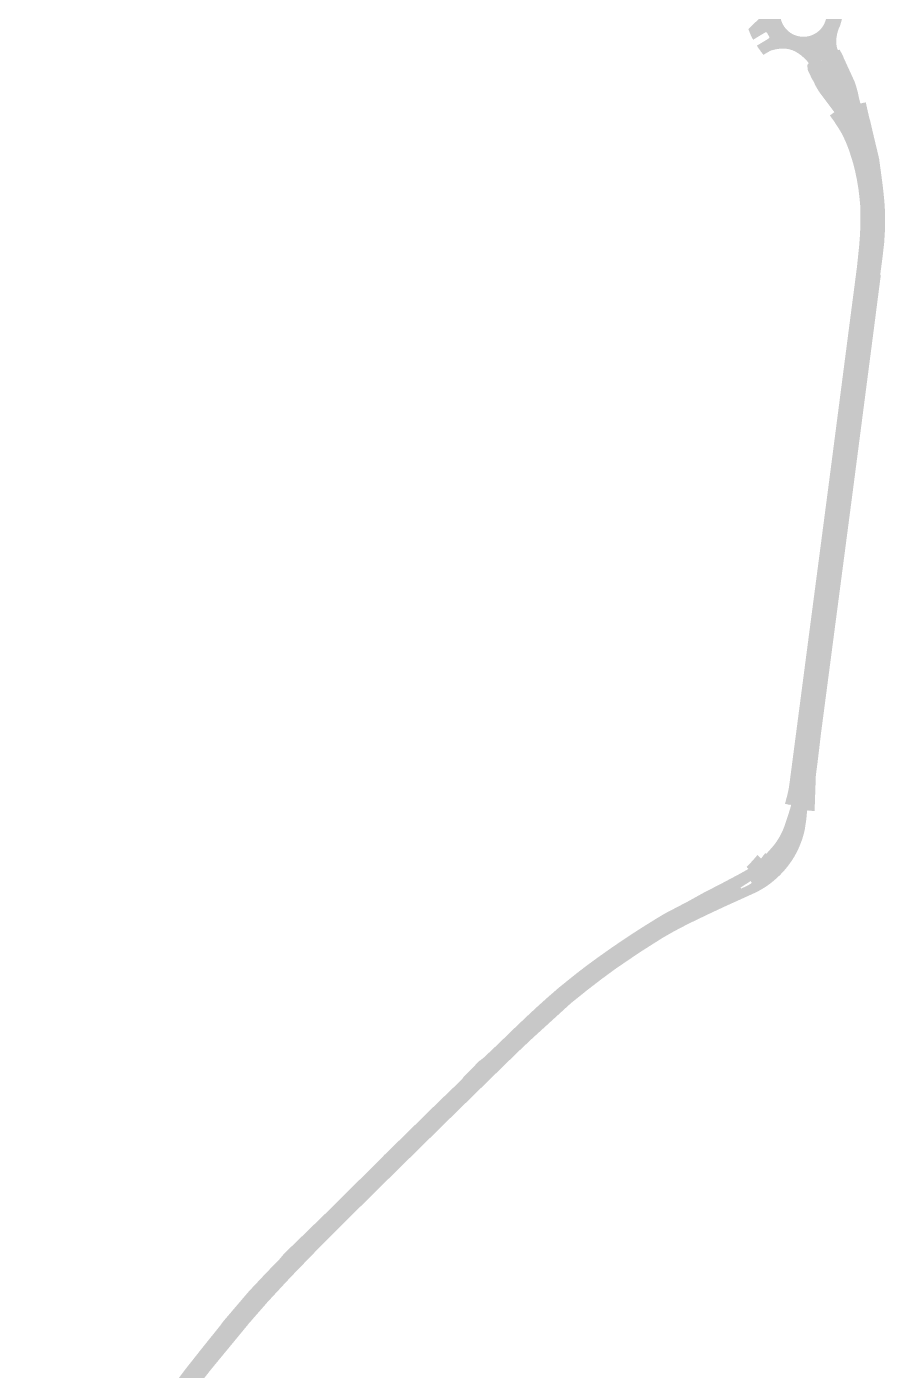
# Model space of a CAD drawing. Header units: inches. Extents: x 96822 to 101067, y 435686 to 441786.
# Drawn here: x 99307.2 to 99620, y 437159.6 to 437649.1 of the extents above; entities that cross this region are included whole.
import ezdxf

# ---------------------------------------------------------------- set-up
doc = ezdxf.new("R2010")
doc.units = ezdxf.units.IN
doc.header["$MEASUREMENT"] = 0

msp = doc.modelspace()

# ---------------------------------------------------------------- hatches: boundary and pattern name
h = msp.add_hatch(color=256)
h.paths.add_polyline_path([(99583.94, 437673.7), (99585.27, 437674.08), (99586.24, 437674.25), (99586.86, 437674.33), (99587.69, 437674.43), (99588.59, 437674.55), (99589.08, 437673.57), (99589.88, 437672.02), (99590.82, 437670.67), (99591.74, 437669.63), (99592.68, 437668.79), (99593.49, 437668.16), (99594.47, 437667.57), (99595.43, 437667.16), (99596.17, 437667), (99597.03, 437666.91), (99597.76, 437666.93), (99598.7, 437666.95), (99599.75, 437667.06), (99600.98, 437667.32), (99602.24, 437667.92), (99602.83, 437668.37), (99603.41, 437667.79), (99604.3, 437666.79), (99604.88, 437666.06), (99605.4, 437665.37), (99605.62, 437665.01), (99603.54, 437663.73), (99602.74, 437663.21), (99602.6, 437663.09), (99602.54, 437662.98), (99602.52, 437662.88), (99602.53, 437662.75), (99602.53, 437662.65), (99602.58, 437662.55), (99603.4, 437661.24), (99603.53, 437661.08), (99603.71, 437661.02), (99603.88, 437661.02), (99604.03, 437661.06), (99606.92, 437662.86), (99607.15, 437662.39), (99607.4, 437661.81), (99607.61, 437661.28), (99607.81, 437660.74), (99607.95, 437660.31), (99608.16, 437659.68), (99608.35, 437658.95), (99608.43, 437658.5), (99608.53, 437658.06), (99608.56, 437657.71), (99608.57, 437657.47), (99608.5, 437657.19), (99608.46, 437657.34), (99608.4, 437657.43), (99608.33, 437657.51), (99608.24, 437657.57), (99608.15, 437657.61), (99608.05, 437657.62), (99607.92, 437657.61), (99607.81, 437657.59), (99607.73, 437657.55), (99607.62, 437657.44), (99607.13, 437656.96), (99606.85, 437656.66), (99606.41, 437656.12), (99606.07, 437655.66), (99605.87, 437655.37), (99605.64, 437655.01), (99605.35, 437654.54), (99605.07, 437653.98), (99604.78, 437653.33), (99604.57, 437652.83), (99604.44, 437652.37), (99604.3, 437651.96), (99604.17, 437651.42), (99604.1, 437651.14), (99604, 437650.8), (99603.88, 437650.39), (99603.54, 437649.35), (99603.16, 437648.49), (99602.97, 437647.95), (99602.76, 437647.27), (99602.55, 437646.54), (99602.47, 437646.08), (99602.34, 437645.35), (99602.25, 437644.21), (99602.25, 437643.2), (99602.32, 437642.53), (99602.44, 437641.77), (99602.6, 437641.09), (99602.64, 437640.99), (99602.73, 437640.85), (99602.83, 437640.78), (99602.97, 437640.72), (99603.11, 437640.7), (99603.23, 437640.72), (99603.37, 437640.79), (99603.45, 437640.87), (99603.51, 437640.94), (99603.5, 437640.75), (99603.39, 437640.57), (99603.29, 437640.38), (99603.08, 437640.11), (99602.77, 437639.79), (99602.52, 437639.54), (99602.36, 437639.4), (99602.26, 437639.3), (99602.02, 437639.11), (99601.9, 437639.03), (99601.61, 437638.81), (99601.19, 437638.54), (99600.8, 437638.28), (99600.5, 437638.1), (99600.27, 437637.96), (99599.98, 437637.8), (99599.48, 437637.54), (99599.25, 437638.04), (99598.56, 437639.46), (99598.07, 437640.5), (99598.02, 437640.58), (99597.95, 437640.65), (99597.88, 437640.71), (99597.79, 437640.76), (99597.71, 437640.78), (99597.62, 437640.79), (99597.53, 437640.78), (99597.46, 437640.76), (99597.4, 437640.73), (99596.54, 437640.34), (99596.02, 437640.1), (99595.94, 437640.04), (99595.88, 437639.99), (99595.83, 437639.93), (99595.8, 437639.86), (99595.78, 437639.78), (99595.77, 437639.69), (99595.77, 437639.61), (99595.79, 437639.53), (99595.82, 437639.46), (99595.9, 437639.29), (99597.22, 437636.44), (99596.67, 437636.21), (99596.01, 437635.99), (99595.44, 437635.82), (99594.68, 437635.63), (99593.91, 437635.46), (99593.29, 437635.36), (99592.62, 437635.29), (99592.12, 437635.26), (99591.91, 437635.25), (99591.63, 437635.37), (99591.73, 437635.37), (99591.8, 437635.39), (99591.88, 437635.43), (99591.96, 437635.48), (99592.02, 437635.55), (99592.08, 437635.63), (99592.11, 437635.73), (99592.13, 437635.83), (99592.13, 437635.93), (99592.1, 437636.02), (99592.08, 437636.08), (99592.03, 437636.15), (99591.94, 437636.26), (99591.72, 437636.53), (99591.42, 437636.87), (99591.06, 437637.25), (99590.66, 437637.64), (99590.32, 437637.95), (99589.96, 437638.27), (99589.56, 437638.62), (99589.16, 437638.93), (99588.48, 437639.41), (99587.88, 437639.79), (99587.22, 437640.17), (99586.52, 437640.48), (99586.07, 437640.66), (99585.6, 437640.8), (99585.19, 437640.91), (99584.71, 437641.01), (99584.24, 437641.09), (99583.67, 437641.16), (99583.01, 437641.19), (99582.35, 437641.19), (99581.77, 437641.15), (99581.03, 437641.06), (99580.45, 437640.98), (99579.78, 437640.84), (99579.01, 437640.64), (99578.58, 437640.54), (99578.19, 437640.37), (99577.28, 437639.85), (99575.66, 437638.92), (99575.26, 437639.47), (99574.8, 437640.03), (99574.43, 437640.63), (99573.63, 437641.7), (99573.3, 437642.28), (99576.31, 437644.07), (99577.69, 437644.94), (99577.83, 437645.07), (99577.88, 437645.24), (99577.85, 437645.43), (99577.78, 437645.6), (99576.95, 437646.99), (99576.85, 437647.09), (99576.73, 437647.13), (99576.63, 437647.15), (99576.52, 437647.14), (99576.42, 437647.12), (99576.33, 437647.08), (99575.32, 437646.48), (99571.96, 437644.43), (99571.54, 437645.16), (99571.24, 437645.77), (99570.82, 437646.71), (99570.43, 437647.72), (99570.22, 437648.31), (99571.28, 437649.35), (99572.55, 437650.67), (99573.11, 437651.03), (99573.83, 437651.78), (99574.57, 437652.67), (99575.28, 437653.65), (99575.77, 437654.71), (99576.28, 437655.93), (99576.69, 437657.09), (99577.05, 437658.46), (99577.35, 437659.42), (99577.92, 437660.53), (99578.46, 437661.64), (99578.78, 437662.58), (99579.08, 437663.95), (99579.21, 437665.08), (99579.16, 437666.04), (99579.16, 437666.9), (99578.77, 437668.74), (99578.23, 437671), (99578.83, 437671.4), (99579.97, 437672.03), (99580.91, 437672.52), (99581.6, 437672.87), (99582.18, 437671.4), (99583.43, 437668.12), (99583.53, 437667.89), (99583.66, 437667.73), (99583.84, 437667.67), (99584.02, 437667.66), (99584.17, 437667.7), (99585.62, 437668.3), (99585.75, 437668.41), (99585.82, 437668.61), (99585.84, 437668.8), (99585.79, 437669), (99584.05, 437673.45), (99583.94, 437673.7)], flags=0)
h.paths.add_polyline_path([(99598.73, 437653.97), (99598.7, 437654.71), (99598.6, 437655.44), (99598.44, 437656.16), (99598.22, 437656.87), (99597.94, 437657.55), (99597.6, 437658.2), (99597.2, 437658.83), (99596.75, 437659.41), (99596.25, 437659.96), (99595.71, 437660.46), (99595.12, 437660.91), (99594.5, 437661.3), (99593.84, 437661.65), (99593.16, 437661.93), (99592.46, 437662.15), (99591.73, 437662.31), (99591, 437662.41), (99590.26, 437662.44), (99589.53, 437662.41), (99588.79, 437662.31), (99588.07, 437662.15), (99587.37, 437661.93), (99586.68, 437661.65), (99586.03, 437661.3), (99585.41, 437660.91), (99584.82, 437660.46), (99584.27, 437659.96), (99583.77, 437659.41), (99583.33, 437658.83), (99582.93, 437658.2), (99582.59, 437657.55), (99582.3, 437656.87), (99582.08, 437656.16), (99581.92, 437655.44), (99581.83, 437654.71), (99581.79, 437653.97), (99581.83, 437653.23), (99581.92, 437652.5), (99582.08, 437651.78), (99582.3, 437651.07), (99582.59, 437650.39), (99582.93, 437649.73), (99583.33, 437649.11), (99583.77, 437648.52), (99584.27, 437647.98), (99584.82, 437647.48), (99585.41, 437647.03), (99586.03, 437646.63), (99586.68, 437646.29), (99587.37, 437646.01), (99588.07, 437645.79), (99588.79, 437645.63), (99589.53, 437645.53), (99590.26, 437645.5), (99591, 437645.53), (99591.73, 437645.63), (99592.46, 437645.79), (99593.16, 437646.01), (99593.84, 437646.29), (99594.5, 437646.63), (99595.12, 437647.03), (99595.71, 437647.48), (99596.25, 437647.98), (99596.75, 437648.52), (99597.2, 437649.11), (99597.6, 437649.73), (99597.94, 437650.39), (99598.22, 437651.07), (99598.44, 437651.78), (99598.6, 437652.5), (99598.7, 437653.23), (99598.73, 437653.97)], flags=0)
for points in [[(99591.63, 437635.36), (99591.93, 437635.25), (99592.17, 437635.26), (99592.4, 437635.27), (99592.64, 437635.29), (99592.87, 437635.31), (99593.11, 437635.34), (99593.34, 437635.37), (99593.58, 437635.41), (99593.81, 437635.44), (99594.04, 437635.49), (99594.27, 437635.54), (99594.51, 437635.59), (99594.74, 437635.64), (99595.06, 437635.72), (99595.37, 437635.81), (99595.69, 437635.9), (99596, 437635.99), (99596.32, 437636.1), (99596.63, 437636.2), (99596.94, 437636.32), (99597.24, 437636.44), (99597.19, 437636.54), (99596.52, 437637.94), (99595.81, 437639.48), (99595.81, 437639.48), (99595.81, 437639.49), (99595.8, 437639.5), (99595.8, 437639.5), (99595.8, 437639.51), (99595.8, 437639.52), (99595.79, 437639.53), (99595.79, 437639.53), (99595.79, 437639.54), (99595.79, 437639.55), (99595.78, 437639.56), (99595.78, 437639.56), (99595.78, 437639.57), (99595.78, 437639.58), (99595.78, 437639.59), (99595.77, 437639.59), (99595.77, 437639.6), (99595.77, 437639.61), (99595.77, 437639.62), (99595.77, 437639.62), (99595.77, 437639.63), (99595.77, 437639.64), (99595.77, 437639.65), (99595.77, 437639.66), (99595.77, 437639.66), (99595.77, 437639.67), (99595.77, 437639.68), (99595.77, 437639.69), (99595.77, 437639.69), (99595.77, 437639.7), (99595.77, 437639.71), (99595.77, 437639.72), (99595.77, 437639.73), (99595.77, 437639.73), (99595.77, 437639.74), (99595.77, 437639.75), (99595.77, 437639.76), (99595.77, 437639.76), (99595.77, 437639.77), (99595.78, 437639.78), (99595.78, 437639.79), (99595.78, 437639.8), (99595.78, 437639.8), (99595.78, 437639.81), (99595.79, 437639.82), (99595.79, 437639.83), (99595.79, 437639.83), (99595.79, 437639.84), (99595.8, 437639.85), (99595.8, 437639.85), (99595.8, 437639.86), (99595.8, 437639.87), (99595.81, 437639.88), (99595.81, 437639.88), (99595.81, 437639.89), (99595.82, 437639.9), (99595.82, 437639.9), (99595.82, 437639.91), (99595.83, 437639.92), (99595.83, 437639.92), (99595.84, 437639.93), (99595.84, 437639.94), (99595.85, 437639.94), (99595.85, 437639.95), (99595.85, 437639.96), (99595.86, 437639.96), (99595.86, 437639.97), (99595.87, 437639.98), (99595.87, 437639.98), (99595.88, 437639.99), (99595.88, 437639.99), (99595.89, 437640), (99595.89, 437640.01), (99595.9, 437640.01), (99595.9, 437640.02), (99595.91, 437640.02), (99595.92, 437640.03), (99595.92, 437640.03), (99595.93, 437640.04), (99595.93, 437640.04), (99595.94, 437640.05), (99595.95, 437640.05), (99595.95, 437640.06), (99595.96, 437640.06), (99595.96, 437640.07), (99595.97, 437640.07), (99595.98, 437640.08), (99595.98, 437640.08), (99595.99, 437640.08), (99596, 437640.09), (99596, 437640.09), (99596.01, 437640.1), (99596.02, 437640.1), (99596.03, 437640.1), (99596.03, 437640.11), (99596.04, 437640.11), (99596.05, 437640.11), (99596.05, 437640.12), (99597.41, 437640.74), (99597.41, 437640.74), (99597.42, 437640.75), (99597.43, 437640.75), (99597.44, 437640.75), (99597.44, 437640.76), (99597.45, 437640.76), (99597.46, 437640.76), (99597.47, 437640.77), (99597.48, 437640.77), (99597.49, 437640.77), (99597.49, 437640.77), (99597.5, 437640.77), (99597.51, 437640.78), (99597.52, 437640.78), (99597.53, 437640.78), (99597.53, 437640.78), (99597.54, 437640.78), (99597.55, 437640.78), (99597.56, 437640.78), (99597.57, 437640.78), (99597.58, 437640.78), (99597.59, 437640.79), (99597.59, 437640.79), (99597.6, 437640.79), (99597.61, 437640.79), (99597.62, 437640.79), (99597.63, 437640.79), (99597.64, 437640.79), (99597.64, 437640.79), (99597.65, 437640.78), (99597.66, 437640.78), (99597.67, 437640.78), (99597.68, 437640.78), (99597.69, 437640.78), (99597.69, 437640.78), (99597.7, 437640.78), (99597.71, 437640.78), (99597.72, 437640.78), (99597.73, 437640.77), (99597.74, 437640.77), (99597.74, 437640.77), (99597.75, 437640.77), (99597.76, 437640.76), (99597.77, 437640.76), (99597.78, 437640.76), (99597.78, 437640.76), (99597.79, 437640.75), (99597.8, 437640.75), (99597.81, 437640.75), (99597.82, 437640.74), (99597.82, 437640.74), (99597.83, 437640.74), (99597.84, 437640.73), (99597.85, 437640.73), (99597.85, 437640.73), (99597.86, 437640.72), (99597.87, 437640.72), (99597.88, 437640.71), (99597.88, 437640.71), (99597.89, 437640.7), (99597.9, 437640.7), (99597.9, 437640.69), (99597.91, 437640.69), (99597.92, 437640.68), (99597.92, 437640.68), (99597.93, 437640.67), (99597.94, 437640.67), (99597.94, 437640.66), (99597.95, 437640.66), (99597.96, 437640.65), (99597.96, 437640.65), (99597.97, 437640.64), (99597.97, 437640.63), (99597.98, 437640.63), (99597.99, 437640.62), (99597.99, 437640.62), (99598, 437640.61), (99598, 437640.6), (99598.01, 437640.6), (99598.01, 437640.59), (99598.02, 437640.58), (99598.02, 437640.58), (99598.03, 437640.57), (99598.03, 437640.56), (99598.04, 437640.56), (99598.04, 437640.55), (99598.05, 437640.54), (99598.05, 437640.53), (99598.06, 437640.53), (99598.06, 437640.52), (99598.06, 437640.51), (99598.07, 437640.5), (99598.9, 437638.75), (99599.45, 437637.62), (99599.48, 437637.55), (99599.73, 437637.67), (99599.97, 437637.8), (99600.21, 437637.93), (99600.45, 437638.07), (99600.68, 437638.21), (99600.92, 437638.36), (99601.14, 437638.51), (99601.37, 437638.67), (99601.48, 437638.73), (99601.58, 437638.8), (99601.69, 437638.87), (99601.79, 437638.94), (99601.89, 437639.02), (99601.99, 437639.09), (99602.09, 437639.17), (99602.19, 437639.25), (99602.28, 437639.33), (99602.38, 437639.41), (99602.47, 437639.5), (99602.56, 437639.58), (99602.65, 437639.67), (99602.74, 437639.76), (99602.88, 437639.9), (99602.92, 437639.95), (99602.97, 437639.99), (99603.01, 437640.04), (99603.06, 437640.1), (99603.1, 437640.15), (99603.14, 437640.2), (99603.18, 437640.25), (99603.22, 437640.31), (99603.26, 437640.36), (99603.3, 437640.42), (99603.34, 437640.47), (99603.38, 437640.53), (99603.41, 437640.59), (99603.44, 437640.64), (99603.48, 437640.7), (99603.51, 437640.76), (99604.79, 437638.3), (99604.73, 437638.28), (99606.88, 437633.59), (99607.72, 437631.77), (99608.46, 437630.14), (99608.97, 437629.02), (99609.29, 437628.09), (99609.58, 437627.1), (99610.11, 437625.17), (99610.52, 437623.2), (99611, 437621.27), (99611.02, 437621.18), (99612.99, 437621.62), (99613.24, 437620.52), (99614.11, 437616.62), (99614.36, 437615.65), (99614.53, 437615.16), (99614.69, 437614.47), (99615.71, 437610.06), (99617.5, 437602.57), (99617.76, 437601.42), (99617.87, 437600.93), (99618.72, 437594.67), (99619.2, 437590.97), (99619.59, 437587.37), (99619.8, 437585.04), (99619.96, 437582.47), (99620.05, 437579.5), (99620.01, 437575.42), (99619.69, 437570.3), (99619.13, 437565.44), (99618.75, 437562.51), (99618.25, 437558.69), (99618.47, 437558.63), (99617.69, 437552.63), (99615.94, 437539.01), (99613.29, 437518.61), (99608.46, 437481.42), (99596.66, 437391.53), (99595.41, 437381), (99594.8, 437376.4), (99594.34, 437363.39), (99592.23, 437363.45), (99591.97, 437363.6), (99591.61, 437363.49), (99591.34, 437360.5), (99590.81, 437356.85), (99590.68, 437356.26), (99590.55, 437355.68), (99590.4, 437355.09), (99590.24, 437354.51), (99590.08, 437353.93), (99589.9, 437353.35), (99589.71, 437352.78), (99589.51, 437352.21), (99589.3, 437351.65), (99589.08, 437351.09), (99588.85, 437350.53), (99588.61, 437349.98), (99588.31, 437349.34), (99588.01, 437348.71), (99587.69, 437348.08), (99587.35, 437347.46), (99587.01, 437346.85), (99586.65, 437346.25), (99586.18, 437345.52), (99585.7, 437344.8), (99585.09, 437343.93), (99583.85, 437342.35), (99583.23, 437341.63), (99582.57, 437340.89), (99581.88, 437340.18), (99581.3, 437339.61), (99580.71, 437339.06), (99580.1, 437338.52), (99579.77, 437338.23), (99579.29, 437337.82), (99578.8, 437337.41), (99578.3, 437337.02), (99577.79, 437336.64), (99577.28, 437336.27), (99576.75, 437335.91), (99576.23, 437335.56), (99575.11, 437334.88), (99574.53, 437334.54), (99573.94, 437334.22), (99573.35, 437333.91), (99572.6, 437333.54), (99571.85, 437333.2), (99571.46, 437333.02), (99569.7, 437336.1), (99570.36, 437336.44), (99571, 437336.8), (99571.44, 437337.14), (99571.03, 437337.85), (99569.34, 437336.74), (99567.19, 437340.53), (99568.88, 437341.48), (99570.19, 437342.22), (99569.57, 437343), (99570.32, 437343.75), (99571.42, 437344.92), (99572.49, 437346.12), (99573.53, 437347.34), (99573.6, 437347.27), (99574.69, 437346.21), (99574.83, 437346.06), (99575.66, 437347.11), (99576.51, 437348.19), (99576.5, 437348.19), (99576.5, 437348.18), (99576.5, 437348.18), (99576.5, 437348.18), (99576.5, 437348.17), (99576.49, 437348.17), (99576.49, 437348.17), (99576.49, 437348.16), (99576.49, 437348.16), (99576.49, 437348.16), (99576.48, 437348.15), (99576.48, 437348.15), (99576.48, 437348.15), (99576.48, 437348.14), (99576.48, 437348.14), (99576.48, 437348.14), (99576.47, 437348.13), (99576.47, 437348.13), (99576.47, 437348.12), (99576.47, 437348.12), (99576.47, 437348.12), (99576.47, 437348.11), (99576.47, 437348.11), (99576.47, 437348.11), (99576.47, 437348.1), (99576.46, 437348.1), (99576.46, 437348.09), (99576.46, 437348.09), (99576.46, 437348.09), (99576.46, 437348.08), (99576.46, 437348.08), (99576.46, 437348.07), (99576.46, 437348.07), (99576.46, 437348.07), (99576.46, 437348.06), (99576.46, 437348.06), (99576.46, 437348.05), (99576.46, 437348.05), (99576.46, 437348.05), (99576.46, 437348.04), (99576.46, 437348.04), (99576.46, 437348.04), (99576.46, 437348.03), (99576.46, 437348.03), (99576.46, 437348.02), (99576.46, 437348.02), (99576.46, 437348.02), (99576.46, 437348.01), (99576.46, 437348.01), (99576.46, 437348), (99576.47, 437348), (99576.47, 437348), (99576.47, 437347.99), (99576.47, 437347.99), (99576.47, 437347.99), (99576.47, 437347.98), (99576.47, 437347.98), (99576.47, 437347.97), (99576.47, 437347.97), (99576.48, 437347.97), (99576.48, 437347.96), (99576.48, 437347.96), (99576.48, 437347.96), (99576.48, 437347.95), (99576.48, 437347.95), (99576.48, 437347.94), (99576.49, 437347.94), (99576.49, 437347.94), (99576.49, 437347.93), (99576.49, 437347.93), (99576.49, 437347.93), (99576.5, 437347.92), (99576.5, 437347.92), (99576.5, 437347.92), (99576.5, 437347.91), (99576.5, 437347.91), (99576.51, 437347.91), (99576.51, 437347.9), (99576.51, 437347.9), (99576.51, 437347.9), (99576.52, 437347.9), (99576.52, 437347.89), (99576.52, 437347.89), (99576.52, 437347.89), (99576.53, 437347.88), (99576.53, 437347.88), (99576.53, 437347.88), (99576.54, 437347.88), (99576.54, 437347.87), (99576.54, 437347.87), (99576.54, 437347.87), (99576.55, 437347.87), (99576.55, 437347.86), (99576.55, 437347.86), (99576.56, 437347.86), (99576.56, 437347.86), (99576.56, 437347.85), (99576.57, 437347.85), (99576.57, 437347.85), (99576.57, 437347.85), (99576.58, 437347.85), (99576.58, 437347.84), (99576.58, 437347.84), (99576.59, 437347.84), (99576.59, 437347.84), (99576.59, 437347.84), (99576.6, 437347.83), (99576.6, 437347.83), (99576.6, 437347.83), (99576.61, 437347.83), (99576.61, 437347.83), (99576.62, 437347.83), (99576.62, 437347.83), (99576.62, 437347.82), (99576.63, 437347.82), (99576.63, 437347.82), (99576.63, 437347.82), (99576.64, 437347.82), (99576.64, 437347.82), (99576.65, 437347.82), (99576.65, 437347.82), (99576.65, 437347.82), (99576.66, 437347.82), (99576.66, 437347.81), (99576.67, 437347.81), (99576.67, 437347.81), (99576.67, 437347.81), (99576.68, 437347.81), (99576.68, 437347.81), (99576.69, 437347.81), (99576.69, 437347.81), (99576.69, 437347.81), (99576.7, 437347.81), (99576.7, 437347.81), (99576.7, 437347.81), (99576.71, 437347.81), (99576.71, 437347.81), (99576.72, 437347.81), (99576.72, 437347.81), (99576.72, 437347.81), (99576.73, 437347.81), (99576.73, 437347.81), (99576.74, 437347.82), (99576.74, 437347.82), (99576.74, 437347.82), (99576.75, 437347.82), (99576.75, 437347.82), (99576.76, 437347.82), (99576.76, 437347.82), (99576.76, 437347.82), (99576.77, 437347.82), (99576.77, 437347.82), (99576.77, 437347.82), (99576.78, 437347.83), (99576.78, 437347.83), (99576.79, 437347.83), (99576.79, 437347.83), (99576.79, 437347.83), (99576.8, 437347.83), (99576.8, 437347.83), (99576.8, 437347.84), (99576.81, 437347.84), (99576.81, 437347.84), (99576.81, 437347.84), (99576.82, 437347.84), (99576.82, 437347.85), (99576.82, 437347.85), (99576.83, 437347.85), (99576.83, 437347.85), (99576.83, 437347.85), (99576.84, 437347.86), (99576.84, 437347.86), (99576.84, 437347.86), (99576.85, 437347.86), (99576.85, 437347.87), (99576.85, 437347.87), (99576.86, 437347.87), (99576.86, 437347.87), (99576.86, 437347.88), (99576.86, 437347.88), (99576.87, 437347.88), (99576.87, 437347.89), (99576.87, 437347.89), (99576.87, 437347.89), (99576.88, 437347.89), (99576.88, 437347.9), (99577.49, 437348.59), (99578.89, 437350.15), (99579.16, 437350.48), (99579.43, 437350.81), (99579.7, 437351.14), (99579.95, 437351.48), (99580.21, 437351.83), (99580.45, 437352.18), (99580.69, 437352.53), (99580.92, 437352.89), (99581.15, 437353.25), (99581.37, 437353.61), (99581.59, 437353.98), (99581.79, 437354.36), (99581.99, 437354.73), (99582.19, 437355.11), (99582.38, 437355.5), (99582.56, 437355.88), (99582.73, 437356.27), (99582.9, 437356.66), (99583.06, 437357.06), (99583.21, 437357.46), (99583.36, 437357.86), (99583.5, 437358.26), (99583.63, 437358.67), (99583.76, 437359.07), (99584.93, 437362.62), (99585.77, 437365.36), (99585.77, 437365.36), (99585.77, 437365.36), (99585.77, 437365.37), (99585.77, 437365.37), (99585.77, 437365.38), (99585.77, 437365.38), (99585.77, 437365.39), (99585.77, 437365.39), (99585.77, 437365.39), (99585.77, 437365.4), (99585.77, 437365.4), (99585.77, 437365.41), (99585.77, 437365.41), (99585.77, 437365.42), (99585.77, 437365.42), (99585.77, 437365.42), (99585.77, 437365.43), (99585.77, 437365.43), (99585.77, 437365.44), (99585.76, 437365.44), (99585.76, 437365.44), (99585.76, 437365.45), (99585.76, 437365.45), (99585.76, 437365.46), (99585.76, 437365.46), (99585.76, 437365.47), (99585.76, 437365.47), (99585.75, 437365.47), (99585.75, 437365.48), (99585.75, 437365.48), (99585.75, 437365.48), (99585.75, 437365.49), (99585.75, 437365.49), (99585.74, 437365.5), (99585.74, 437365.5), (99585.74, 437365.5), (99585.74, 437365.51), (99585.74, 437365.51), (99585.73, 437365.51), (99585.73, 437365.52), (99585.73, 437365.52), (99585.73, 437365.53), (99585.72, 437365.53), (99585.72, 437365.53), (99585.72, 437365.54), (99585.72, 437365.54), (99585.71, 437365.54), (99585.71, 437365.55), (99585.71, 437365.55), (99585.7, 437365.55), (99585.7, 437365.55), (99585.7, 437365.56), (99585.7, 437365.56), (99585.69, 437365.56), (99585.69, 437365.57), (99585.69, 437365.57), (99585.68, 437365.57), (99585.68, 437365.58), (99585.68, 437365.58), (99585.67, 437365.58), (99585.67, 437365.58), (99585.67, 437365.59), (99585.66, 437365.59), (99585.66, 437365.59), (99585.66, 437365.59), (99585.65, 437365.6), (99585.65, 437365.6), (99585.64, 437365.6), (99585.64, 437365.6), (99585.64, 437365.6), (99585.63, 437365.61), (99585.63, 437365.61), (99585.63, 437365.61), (99585.62, 437365.61), (99585.62, 437365.61), (99585.61, 437365.61), (99585.61, 437365.62), (99585.61, 437365.62), (99585.6, 437365.62), (99585.6, 437365.62), (99585.59, 437365.62), (99585.59, 437365.62), (99585.59, 437365.62), (99585.58, 437365.63), (99585.58, 437365.63), (99585.57, 437365.63), (99585.57, 437365.63), (99585.56, 437365.63), (99585.56, 437365.63), (99585.56, 437365.63), (99585.55, 437365.63), (99585.55, 437365.63), (99585.54, 437365.63), (99585.54, 437365.63), (99585.54, 437365.63), (99585.53, 437365.63), (99585.53, 437365.63), (99585.52, 437365.63), (99585.52, 437365.63), (99585.51, 437365.63), (99585.51, 437365.63), (99585.51, 437365.63), (99585.5, 437365.63), (99585.5, 437365.63), (99585.49, 437365.63), (99585.49, 437365.63), (99585.48, 437365.63), (99585.48, 437365.63), (99585.48, 437365.63), (99585.47, 437365.63), (99585.47, 437365.63), (99585.46, 437365.63), (99585.46, 437365.63), (99585.45, 437365.63), (99585.45, 437365.63), (99585.45, 437365.62), (99585.44, 437365.62), (99585.44, 437365.62), (99585.43, 437365.62), (99585.43, 437365.62), (99585.43, 437365.62), (99585.42, 437365.62), (99585.42, 437365.62), (99585.41, 437365.61), (99585.41, 437365.61), (99585.41, 437365.61), (99585.4, 437365.61), (99585.4, 437365.61), (99585.4, 437365.6), (99585.39, 437365.6), (99585.39, 437365.6), (99585.38, 437365.6), (99585.38, 437365.6), (99585.38, 437365.59), (99585.37, 437365.59), (99585.37, 437365.59), (99585.37, 437365.59), (99585.36, 437365.58), (99585.36, 437365.58), (99585.36, 437365.58), (99585.35, 437365.58), (99583.55, 437365.98), (99583.98, 437367.57), (99584.51, 437369.66), (99584.93, 437371.63), (99585.22, 437373.61), (99591.69, 437423.02), (99599.51, 437482.59), (99604.34, 437519.79), (99606.98, 437540.17), (99608.79, 437554.02), (99609.15, 437556.79), (99609.65, 437560.67), (99609.78, 437561.64), (99610.01, 437563.83), (99610.59, 437569.45), (99610.86, 437572.99), (99610.99, 437575.71), (99611, 437576.22), (99611.05, 437577.79), (99611.07, 437581.67), (99611.05, 437582.07), (99610.96, 437584.13), (99610.67, 437587.11), (99610.31, 437590.12), (99609.82, 437593.09), (99609.21, 437596.05), (99608.63, 437598.5), (99608.34, 437599.57), (99608.34, 437599.57), (99606.9, 437604.14), (99606.9, 437604.14), (99605.8, 437606.96), (99605.8, 437606.96), (99604.55, 437609.66), (99604.55, 437609.66), (99603.8, 437611), (99602.99, 437612.31), (99602.99, 437612.31), (99601.36, 437614.81), (99601.36, 437614.81), (99599.91, 437616.82), (99599.91, 437616.82), (99601.54, 437618.04), (99599.82, 437620.33), (99598.02, 437622.72), (99596.83, 437624.33), (99596.83, 437624.33), (99596.23, 437625.13), (99595.67, 437625.96), (99595.16, 437626.82), (99594.66, 437627.71), (99594.65, 437627.74), (99593.87, 437629.4), (99593.37, 437630.16), (99592.35, 437632.32), (99591.88, 437633.31), (99591.63, 437635.36)], [(99476.07, 437265.66), (99461.41, 437251.32), (99446.81, 437236.96), (99435.61, 437225.94), (99434.05, 437224.4), (99432.24, 437222.62), (99417.7, 437208.15), (99414.42, 437204.87), (99413.97, 437204.43), (99407.46, 437197.71), (99406.58, 437196.77), (99404.21, 437194.36), (99401.97, 437191.98), (99401.68, 437191.67), (99394.96, 437184.41), (99388.45, 437176.95), (99388.2, 437176.72), (99387.98, 437176.38), (99374.76, 437160.34), (99374.6, 437160.15), (99374.43, 437159.93), (99370.09, 437154.45), (99369.47, 437153.64), (99365.15, 437148.06), (99363.07, 437145.37), (99362.17, 437144.21), (99361.99, 437143.92), (99361.82, 437143.72), (99359.81, 437140.99), (99357.87, 437138.22), (99355.98, 437135.41), (99354.15, 437132.56), (99352.38, 437129.67), (99350.67, 437126.88), (99346.37, 437119.86), (99340.19, 437109.59), (99340.06, 437109.35), (99337.94, 437105.63), (99333.62, 437097.66), (99330.51, 437091.62), (99330.32, 437091.23), (99330.18, 437090.96), (99327.13, 437084.69), (99324.17, 437078.15), (99323.1, 437075.56), (99322.2, 437073.25), (99321.36, 437070.92), (99317.21, 437058.81), (99314.65, 437051.46), (99307.24, 437054.32), (99308.79, 437058.45), (99311.15, 437064.32), (99313.54, 437070.15), (99316.43, 437077.1), (99319.9, 437084.91), (99322.35, 437090.19), (99324.21, 437094.08), (99325.48, 437096.63), (99327.78, 437101.08), (99330.63, 437106.43), (99334.13, 437112.51), (99337.57, 437118.39), (99342.5, 437126.73), (99346.88, 437133.82), (99351.08, 437140.4), (99355.77, 437147.3), (99361.08, 437154.66), (99365.3, 437160.28), (99370.94, 437167.42), (99373.02, 437170.01), (99377.75, 437175.89), (99378.32, 437176.68), (99378.9, 437177.46), (99388.16, 437188.32), (99394.61, 437195.18), (99399.26, 437199.97), (99401.08, 437202.14), (99405.96, 437206.85), (99409.34, 437210.13), (99409.34, 437210.13), (99414.47, 437215.13), (99416.61, 437217.18), (99425.22, 437225.73), (99426.8, 437227.3), (99427.42, 437227.91), (99429.33, 437229.8), (99432.94, 437233.38), (99437.59, 437238.07), (99445.53, 437245.82), (99455.89, 437255.99), (99459.05, 437259.05), (99463.7, 437263.53), (99466, 437265.79), (99466.3, 437266.31), (99472.16, 437272.3), (99472.4, 437272.42), (99473.82, 437273.54), (99478.42, 437277.89), (99478.76, 437278.21), (99485.51, 437284.75), (99489.99, 437289), (99493.64, 437292.38), (99497.15, 437295.53), (99500.03, 437298.03), (99500.82, 437298.72), (99504.43, 437301.65), (99507.44, 437304.05), (99510.8, 437306.66), (99515.31, 437309.96), (99519.84, 437313.17), (99523.83, 437315.9), (99527.41, 437318.3), (99532.62, 437321.63), (99537.12, 437324.42), (99539.81, 437326.02), (99548.18, 437330.4), (99554.17, 437333.72), (99560.28, 437336.85), (99567.19, 437340.53), (99569.34, 437336.74), (99567.39, 437335.46), (99567.53, 437335.09), (99568.36, 437335.46), (99569.04, 437335.77), (99569.7, 437336.1), (99571.46, 437333.02), (99561.48, 437328.5), (99556.61, 437326.22), (99551.57, 437323.81), (99548.51, 437322.33), (99545.49, 437320.78), (99542.5, 437319.17), (99539.55, 437317.49), (99539, 437317.17), (99530.62, 437311.86), (99522.41, 437306.28), (99521.87, 437305.91), (99516.55, 437302), (99511.32, 437297.97), (99506.18, 437293.83), (99505.66, 437293.43), (99491.07, 437280.14), (99486.12, 437275.46), (99483.45, 437272.86), (99476.23, 437265.82), (99476.07, 437265.66)]]:
    msp.add_hatch(color=256).paths.add_polyline_path(points, flags=0)

doc.saveas('drawing.dxf')
